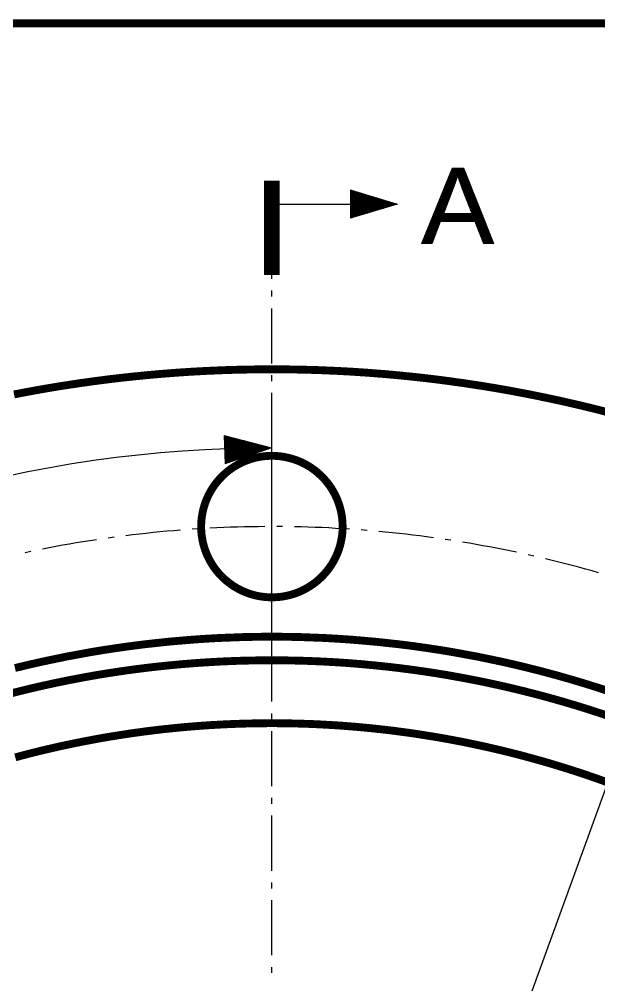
# Model space of a CAD drawing. Header units: millimetres. Extents: x 20 to 410, y 10 to 287.
# Drawn here: x 111.9 to 148.8, y 225.9 to 287.2 of the extents above; entities that cross this region are included whole.
import ezdxf

# ---------------------------------------------------------------- set-up
doc = ezdxf.new("R2010")
doc.units = ezdxf.units.MM
for name, color, linetype, lineweight in [('DUENN', 7, 'Continuous', 25), ('KANTEN', 7, 'Continuous', 50), ('MITTELLINIEN', 7, 'Continuous', 25), ('TEXT', 7, 'Continuous', 13)]:
    doc.layers.add(name, color=color, linetype=linetype, lineweight=lineweight)

msp = doc.modelspace()

# ---------------------------------------------------------------- linework, layer by layer
at = {"layer": 'DUENN', "lineweight": 13}
for p, q in [((133, 276.37), (133.1, 276.37)), ((133, 276.31), (133.3, 276.31)), ((133, 276.25), (133.5, 276.25)), ((133, 276.19), (133.7, 276.19)), ((133, 276.13), (133.9, 276.13)), ((133, 276.07), (134.1, 276.07)), ((133, 276.01), (134.3, 276.01)), ((133, 275.95), (134.5, 275.95)), ((133, 275.89), (134.7, 275.89)), ((133, 275.83), (134.9, 275.83)), ((133, 275.77), (135.1, 275.77)), ((133, 275.71), (135.3, 275.71)), ((133, 275.65), (135.5, 275.65)), ((133, 275.59), (135.7, 275.59)), ((133, 275.53), (135.9, 275.53)), ((133, 275.47), (135.9, 275.47)), ((133, 275.41), (135.7, 275.41)), ((133, 275.35), (135.5, 275.35)), ((133, 275.29), (135.3, 275.29)), ((133, 275.23), (135.1, 275.23)), ((133, 275.17), (134.9, 275.17)), ((133, 275.11), (134.7, 275.11)), ((133, 275.05), (134.5, 275.05)), ((133, 274.99), (134.3, 274.99)), ((133, 274.93), (134.1, 274.93)), ((133, 274.87), (133.9, 274.87)), ((133, 274.81), (133.7, 274.81)), ((133, 274.75), (133.5, 274.75)), ((133, 274.69), (133.3, 274.69)), ((133, 274.63), (133.1, 274.63)), ((124.971, 260.764), (125.08, 260.764)), ((124.973, 260.704), (125.31, 260.704)), ((124.975, 260.644), (125.539, 260.644)), ((124.977, 260.584), (125.768, 260.584)), ((124.979, 260.524), (125.997, 260.524)), ((124.982, 260.464), (126.227, 260.464)), ((124.984, 260.404), (126.456, 260.404)), ((124.986, 260.344), (126.685, 260.344)), ((124.988, 260.284), (126.914, 260.284)), ((124.99, 260.224), (127.144, 260.224)), ((124.992, 260.164), (127.373, 260.164)), ((124.994, 260.104), (127.602, 260.104)), ((124.997, 260.044), (127.832, 260.044)), ((124.999, 259.984), (127.953, 259.984)), ((125.001, 259.924), (127.776, 259.924)), ((125.003, 259.864), (127.599, 259.864)), ((125.005, 259.804), (127.422, 259.804)), ((125.007, 259.744), (127.245, 259.744)), ((125.009, 259.684), (127.068, 259.684)), ((125.011, 259.624), (126.892, 259.624)), ((125.014, 259.564), (126.715, 259.564)), ((125.016, 259.504), (126.538, 259.504)), ((125.018, 259.444), (126.361, 259.444)), ((125.02, 259.384), (126.184, 259.384)), ((125.022, 259.324), (126.007, 259.324)), ((125.024, 259.264), (125.83, 259.264)), ((125.026, 259.204), (125.653, 259.204)), ((125.029, 259.144), (125.476, 259.144)), ((125.031, 259.084), (125.299, 259.084)), ((125.033, 259.024), (125.122, 259.024))]:
    msp.add_line(p, q, dxfattribs=at)
for points in [[(136, 275.5), (133, 274.6), (133, 276.4), (136, 275.5)], [(128, 260), (125.034, 258.994), (124.97, 260.793), (128, 260)]]:
    msp.add_lwpolyline(points, close=True, dxfattribs=at)
at = {"layer": 'DUENN', "lineweight": 25}
for points in [[(127.7, 275.5), (136, 275.5)], [(140.826, 215.238), (162.544, 274.909)], [(128, 260), (126.58, 259.987), (125.161, 259.95), (123.742, 259.887), (122.325, 259.798), (120.91, 259.685), (119.497, 259.547), (118.086, 259.383), (116.679, 259.195), (115.275, 258.981), (113.875, 258.743), (112.48, 258.48), (111.089, 258.192)]]:
    msp.add_lwpolyline(points, dxfattribs=at)
at = {"layer": 'KANTEN', "lineweight": 50, "const_width": 0.5}
for points in [[(20, 10), (410, 10), (410, 287), (20, 287)], [(132.5, 255), (132.49, 255.301), (132.46, 255.6), (132.41, 255.896), (132.34, 256.189), (132.251, 256.476), (132.143, 256.757), (132.016, 257.03), (131.872, 257.293), (131.71, 257.547), (131.532, 257.789), (131.337, 258.019), (131.128, 258.235), (130.905, 258.436), (130.669, 258.623), (130.421, 258.793), (130.163, 258.946), (129.894, 259.082), (129.617, 259.199), (129.333, 259.298), (129.043, 259.377), (128.748, 259.437), (128.45, 259.477), (128.15, 259.497), (127.85, 259.497), (127.55, 259.477), (127.252, 259.437), (126.957, 259.377), (126.667, 259.298), (126.383, 259.199), (126.106, 259.082), (125.837, 258.946), (125.579, 258.793), (125.331, 258.623), (125.095, 258.436), (124.872, 258.235), (124.663, 258.019), (124.468, 257.789), (124.29, 257.547), (124.128, 257.293), (123.984, 257.03), (123.857, 256.757), (123.749, 256.476), (123.66, 256.189), (123.59, 255.896), (123.54, 255.6), (123.51, 255.301), (123.5, 255), (123.51, 254.699), (123.54, 254.4), (123.59, 254.104), (123.66, 253.811), (123.749, 253.524), (123.857, 253.243), (123.984, 252.97), (124.128, 252.707), (124.29, 252.453), (124.468, 252.211), (124.663, 251.981), (124.872, 251.765), (125.095, 251.564), (125.331, 251.377), (125.579, 251.207), (125.837, 251.054), (126.106, 250.918), (126.383, 250.801), (126.667, 250.702), (126.957, 250.623), (127.252, 250.563), (127.55, 250.523), (127.85, 250.503), (128.15, 250.503), (128.45, 250.523), (128.748, 250.563), (129.043, 250.623), (129.333, 250.702), (129.617, 250.801), (129.894, 250.918), (130.163, 251.054), (130.421, 251.207), (130.669, 251.377), (130.905, 251.564), (131.128, 251.765), (131.337, 251.981), (131.532, 252.211), (131.71, 252.453), (131.872, 252.707), (132.016, 252.97), (132.143, 253.243), (132.251, 253.524), (132.34, 253.811), (132.41, 254.104), (132.46, 254.4), (132.49, 254.699)]]:
    msp.add_lwpolyline(points, close=True, dxfattribs=at)
at = {"layer": 'KANTEN', "lineweight": 100, "const_width": 1}
msp.add_lwpolyline([(128, 271), (128, 277)], dxfattribs=at)
at = {"layer": 'KANTEN', "lineweight": 50, "const_width": 0.5}
for points in [[(149.371, 262.27), (148.499, 262.491), (147.624, 262.704), (146.454, 262.973), (145.575, 263.163), (144.399, 263.403), (143.22, 263.626), (142.333, 263.783), (141.445, 263.93), (140.259, 264.111), (139.07, 264.276), (138.177, 264.389), (137.283, 264.492), (136.089, 264.614), (135.192, 264.695), (133.996, 264.788), (133.098, 264.847), (132.199, 264.896), (131, 264.947), (130.1, 264.974), (128.9, 264.995), (128, 265), (127.1, 264.995), (125.9, 264.974), (125, 264.947), (123.801, 264.896), (122.902, 264.847), (122.004, 264.788), (120.808, 264.695), (119.911, 264.614), (118.717, 264.492), (117.823, 264.389), (116.93, 264.276), (115.741, 264.111), (114.555, 263.93), (113.667, 263.783), (112.78, 263.626), (111.601, 263.403)], [(149.526, 244.503), (148.67, 244.782), (147.811, 245.05), (146.948, 245.307), (146.082, 245.552), (145.213, 245.785), (144.341, 246.007), (143.466, 246.218), (142.588, 246.417), (141.119, 246.723), (139.644, 246.996), (138.756, 247.144), (137.866, 247.28), (136.975, 247.405), (136.082, 247.518), (134.591, 247.68), (133.096, 247.809), (132.198, 247.87), (131.299, 247.92), (129.8, 247.976), (128.9, 247.994), (128, 248), (127.1, 247.994), (126.2, 247.976), (124.701, 247.92), (123.802, 247.87), (122.904, 247.809), (121.409, 247.68), (119.918, 247.518), (119.025, 247.405), (118.134, 247.28), (117.244, 247.144), (116.356, 246.996), (114.881, 246.723), (113.412, 246.417), (112.534, 246.218), (111.659, 246.007)], [(149.802, 242.825), (148.949, 243.114), (148.092, 243.392), (147.232, 243.658), (146.368, 243.913), (145.791, 244.076), (144.921, 244.311), (144.049, 244.534), (143.174, 244.746), (142.296, 244.945), (141.415, 245.133), (140.826, 245.251), (139.942, 245.419), (139.055, 245.575), (138.462, 245.672), (137.572, 245.808), (136.978, 245.891), (136.084, 246.007), (135.488, 246.077), (134.593, 246.172), (133.696, 246.256), (132.798, 246.327), (132.2, 246.367), (131.3, 246.418), (130.401, 246.457), (129.801, 246.476), (128.9, 246.494), (128, 246.5), (127.1, 246.494), (126.199, 246.476), (125.599, 246.457), (124.7, 246.418), (123.8, 246.367), (123.202, 246.327), (122.304, 246.256), (121.407, 246.172), (120.512, 246.077), (119.916, 246.007), (119.32, 245.931), (118.428, 245.808), (117.538, 245.672), (116.945, 245.575), (116.058, 245.419), (115.174, 245.251), (114.291, 245.072), (113.411, 244.88), (112.534, 244.677), (111.951, 244.534), (111.079, 244.311)], [(149.752, 238.593), (148.905, 238.9), (148.054, 239.195), (147.485, 239.385), (146.913, 239.57), (146.053, 239.836), (145.477, 240.007), (144.611, 240.252), (144.031, 240.409), (143.159, 240.634), (142.576, 240.777), (141.698, 240.98), (141.112, 241.109), (140.23, 241.292), (139.345, 241.462), (138.754, 241.568), (138.162, 241.668), (137.273, 241.808), (136.678, 241.895), (135.786, 242.013), (135.19, 242.085), (134.294, 242.182), (133.397, 242.267), (132.5, 242.338), (131.9, 242.378), (131.001, 242.428), (130.401, 242.454), (129.501, 242.482), (128.6, 242.497), (128, 242.5), (127.4, 242.497), (126.499, 242.482), (125.599, 242.454), (124.999, 242.428), (124.1, 242.378), (123.5, 242.338), (122.603, 242.267), (122.005, 242.212), (121.109, 242.119), (120.512, 242.05), (119.917, 241.975), (119.024, 241.852), (118.134, 241.716), (117.541, 241.619), (116.95, 241.515), (116.065, 241.35), (115.476, 241.232), (114.595, 241.045), (113.716, 240.846), (113.132, 240.706), (112.55, 240.56), (111.679, 240.331)]]:
    msp.add_lwpolyline(points, dxfattribs=at)
at = {"layer": 'MITTELLINIEN', "lineweight": 25}
for points in [[(128, 270.75), (128, 271.167), (128, 271.583), (128, 272)], [(128, 269.625), (128, 270)], [(128, 265.375), (128, 265.812), (128, 266.25), (128, 266.688), (128, 267.125), (128, 267.562), (128, 268), (128, 268.438), (128, 268.875)], [(128, 264.25), (128, 264.625)], [(128, 260), (128, 260.438), (128, 260.875), (128, 261.312), (128, 261.75), (128, 262.188), (128, 262.625), (128, 263.062), (128, 263.5)], [(128, 262), (128, 262.375)], [(128, 257.75), (128, 258.188), (128, 258.625), (128, 259.062), (128, 259.5), (128, 259.938), (128, 260.375), (128, 260.812), (128, 261.25)], [(128, 258.875), (128, 259.25)], [(128, 254.625), (128, 255.062), (128, 255.5), (128, 255.938), (128, 256.375), (128, 256.812), (128, 257.25), (128, 257.688), (128, 258.125)], [(128, 256.625), (128, 257)], [(128, 252.375), (128, 252.812), (128, 253.25), (128, 253.688), (128, 254.125), (128, 254.562), (128, 255), (128, 255.438), (128, 255.875)], [(122.189, 254.773), (121.753, 254.739), (121.318, 254.699), (120.882, 254.66), (120.446, 254.617), (120.011, 254.571), (119.576, 254.525), (119.142, 254.473), (118.708, 254.42)], [(123.312, 254.851), (122.937, 254.829)], [(127.559, 254.998), (127.121, 254.993), (126.684, 254.987), (126.246, 254.978), (125.809, 254.966), (125.372, 254.954), (124.934, 254.935), (124.497, 254.916), (124.06, 254.896)], [(128.683, 254.996), (128.309, 254.997)], [(132.93, 254.836), (132.493, 254.865), (132.056, 254.888), (131.62, 254.911), (131.183, 254.932), (130.745, 254.947), (130.308, 254.963), (129.871, 254.975), (129.433, 254.984)], [(134.052, 254.753), (133.678, 254.784)], [(116.85, 254.165), (116.418, 254.098), (115.985, 254.031), (115.554, 253.958), (115.123, 253.884), (114.692, 253.809), (114.262, 253.729), (113.832, 253.648), (113.402, 253.564)], [(117.964, 254.324), (117.592, 254.272)], [(138.276, 254.292), (137.842, 254.349), (137.409, 254.406), (136.974, 254.46), (136.54, 254.51), (136.105, 254.56), (135.67, 254.605), (135.235, 254.648), (134.799, 254.691)], [(139.389, 254.13), (139.018, 254.184)], [(128, 253.5), (128, 253.875)], [(143.569, 253.364), (143.141, 253.454), (142.712, 253.541), (142.283, 253.625), (141.854, 253.709), (141.423, 253.787), (140.992, 253.864), (140.562, 253.94), (140.13, 254.01)], [(112.667, 253.415), (112.301, 253.337)], [(144.668, 253.122), (144.302, 253.206)], [(148.783, 252.062), (148.362, 252.181), (147.94, 252.298), (147.519, 252.415), (147.096, 252.526), (146.672, 252.637), (146.248, 252.745), (145.823, 252.849), (145.399, 252.953)], [(128, 249.25), (128, 249.688), (128, 250.125), (128, 250.562), (128, 251), (128, 251.438), (128, 251.875), (128, 252.312), (128, 252.75)], [(128, 251.25), (128, 251.625)], [(128, 247), (128, 247.5), (128, 248), (128, 248.5), (128, 249), (128, 249.5), (128, 250), (128, 250.5)], [(128, 248.125), (128, 248.5)], [(128, 243.875), (128, 244.312), (128, 244.75), (128, 245.188), (128, 245.625), (128, 246.062), (128, 246.5), (128, 246.938), (128, 247.375)], [(128, 242.75), (128, 243.125)], [(128, 238.5), (128, 238.938), (128, 239.375), (128, 239.812), (128, 240.25), (128, 240.688), (128, 241.125), (128, 241.562), (128, 242)], [(128, 237.375), (128, 237.75)], [(128, 233.125), (128, 233.562), (128, 234), (128, 234.438), (128, 234.875), (128, 235.312), (128, 235.75), (128, 236.188), (128, 236.625)], [(128, 232), (128, 232.375)], [(128, 227.75), (128, 228.188), (128, 228.625), (128, 229.062), (128, 229.5), (128, 229.938), (128, 230.375), (128, 230.812), (128, 231.25)], [(128, 226.625), (128, 227)]]:
    msp.add_lwpolyline(points, dxfattribs=at)
at = {"layer": 'TEXT', "lineweight": 13}
for p, q in [((139.313, 277.41), (140.347, 277.41)), ((139.337, 277.47), (140.323, 277.47)), ((139.362, 277.53), (140.299, 277.53)), ((139.386, 277.59), (140.275, 277.59)), ((139.411, 277.65), (140.251, 277.65)), ((139.435, 277.71), (140.227, 277.71)), ((139.46, 277.77), (140.203, 277.77)), ((139.068, 276.81), (139.664, 276.81)), ((139.093, 276.87), (139.686, 276.87)), ((139.117, 276.93), (139.706, 276.93)), ((139.142, 276.99), (139.725, 276.99)), ((139.166, 277.05), (139.745, 277.05)), ((139.191, 277.11), (139.765, 277.11)), ((139.215, 277.17), (139.785, 277.17)), ((139.24, 277.23), (139.804, 277.23)), ((139.264, 277.29), (140.395, 277.29)), ((139.288, 277.35), (140.371, 277.35)), ((139.842, 277.23), (140.42, 277.23)), ((139.862, 277.17), (140.444, 277.17)), ((139.881, 277.11), (140.468, 277.11)), ((139.901, 277.05), (140.492, 277.05)), ((139.92, 276.99), (140.516, 276.99)), ((139.941, 276.93), (140.54, 276.93)), ((139.961, 276.87), (140.564, 276.87)), ((139.982, 276.81), (140.588, 276.81)), ((138.823, 276.21), (139.439, 276.21)), ((138.848, 276.27), (139.462, 276.27)), ((138.872, 276.33), (139.486, 276.33)), ((138.897, 276.39), (139.509, 276.39)), ((138.921, 276.45), (139.532, 276.45)), ((138.946, 276.51), (139.555, 276.51)), ((138.97, 276.57), (139.577, 276.57)), ((138.995, 276.63), (139.598, 276.63)), ((139.019, 276.69), (139.62, 276.69)), ((139.044, 276.75), (139.642, 276.75)), ((140.002, 276.75), (140.612, 276.75)), ((140.024, 276.69), (140.636, 276.69)), ((140.047, 276.63), (140.66, 276.63)), ((140.07, 276.57), (140.685, 276.57)), ((140.092, 276.51), (140.709, 276.51)), ((140.115, 276.45), (140.733, 276.45)), ((140.139, 276.39), (140.757, 276.39)), ((140.162, 276.33), (140.781, 276.33)), ((140.185, 276.27), (140.805, 276.27)), ((140.209, 276.21), (140.829, 276.21)), ((138.579, 275.61), (139.206, 275.61)), ((138.603, 275.67), (139.229, 275.67)), ((138.628, 275.73), (139.253, 275.73)), ((138.652, 275.79), (139.276, 275.79)), ((138.677, 275.85), (139.299, 275.85)), ((138.701, 275.91), (139.323, 275.91)), ((138.726, 275.97), (139.346, 275.97)), ((138.75, 276.03), (139.369, 276.03)), ((138.775, 276.09), (139.393, 276.09)), ((138.799, 276.15), (139.416, 276.15)), ((140.232, 276.15), (140.853, 276.15)), ((140.256, 276.09), (140.877, 276.09)), ((140.279, 276.03), (140.901, 276.03)), ((140.302, 275.97), (140.925, 275.97)), ((140.326, 275.91), (140.95, 275.91)), ((140.349, 275.85), (140.974, 275.85)), ((140.372, 275.79), (140.998, 275.79)), ((140.396, 275.73), (141.022, 275.73)), ((140.419, 275.67), (141.046, 275.67)), ((140.443, 275.61), (141.07, 275.61)), ((138.334, 275.01), (138.973, 275.01)), ((138.358, 275.07), (138.996, 275.07)), ((138.383, 275.13), (139.02, 275.13)), ((138.407, 275.19), (139.043, 275.19)), ((138.432, 275.25), (139.066, 275.25)), ((138.456, 275.31), (139.09, 275.31)), ((138.481, 275.37), (139.113, 275.37)), ((138.505, 275.43), (139.136, 275.43)), ((138.53, 275.49), (139.16, 275.49)), ((138.554, 275.55), (139.183, 275.55)), ((140.466, 275.55), (141.094, 275.55)), ((140.489, 275.49), (141.118, 275.49)), ((140.513, 275.43), (141.142, 275.43)), ((140.536, 275.37), (141.166, 275.37)), ((140.559, 275.31), (141.19, 275.31)), ((140.583, 275.25), (141.215, 275.25)), ((140.606, 275.19), (141.239, 275.19)), ((140.63, 275.13), (141.263, 275.13)), ((140.653, 275.07), (141.287, 275.07)), ((140.676, 275.01), (141.311, 275.01)), ((138.065, 274.35), (138.716, 274.35)), ((138.089, 274.41), (141.552, 274.41)), ((138.114, 274.47), (141.528, 274.47)), ((138.138, 274.53), (141.504, 274.53)), ((138.163, 274.59), (141.48, 274.59)), ((138.187, 274.65), (141.456, 274.65)), ((138.212, 274.71), (141.431, 274.71)), ((138.236, 274.77), (141.407, 274.77)), ((138.261, 274.83), (141.383, 274.83)), ((138.285, 274.89), (141.359, 274.89)), ((138.31, 274.95), (138.95, 274.95)), ((140.7, 274.95), (141.335, 274.95)), ((140.93, 274.35), (141.576, 274.35)), ((137.82, 273.75), (138.48, 273.75)), ((137.845, 273.81), (138.504, 273.81)), ((137.869, 273.87), (138.527, 273.87)), ((137.893, 273.93), (138.551, 273.93)), ((137.918, 273.99), (138.574, 273.99)), ((137.942, 274.05), (138.598, 274.05)), ((137.967, 274.11), (138.622, 274.11)), ((137.991, 274.17), (138.645, 274.17)), ((138.016, 274.23), (138.669, 274.23)), ((138.04, 274.29), (138.692, 274.29)), ((140.953, 274.29), (141.6, 274.29)), ((140.977, 274.23), (141.624, 274.23)), ((141, 274.17), (141.648, 274.17)), ((141.024, 274.11), (141.672, 274.11)), ((141.047, 274.05), (141.696, 274.05)), ((141.071, 273.99), (141.721, 273.99)), ((141.094, 273.93), (141.745, 273.93)), ((141.117, 273.87), (141.769, 273.87)), ((141.141, 273.81), (141.793, 273.81)), ((141.164, 273.75), (141.817, 273.75)), ((137.575, 273.15), (138.244, 273.15)), ((137.6, 273.21), (138.267, 273.21)), ((137.624, 273.27), (138.291, 273.27)), ((137.649, 273.33), (138.315, 273.33)), ((137.673, 273.39), (138.338, 273.39)), ((137.698, 273.45), (138.362, 273.45)), ((137.722, 273.51), (138.385, 273.51)), ((137.747, 273.57), (138.409, 273.57)), ((137.771, 273.63), (138.433, 273.63)), ((137.796, 273.69), (138.456, 273.69)), ((141.188, 273.69), (141.841, 273.69)), ((141.211, 273.63), (141.865, 273.63)), ((141.235, 273.57), (141.889, 273.57)), ((141.258, 273.51), (141.913, 273.51)), ((141.282, 273.45), (141.937, 273.45)), ((141.305, 273.39), (141.961, 273.39)), ((141.328, 273.33), (141.986, 273.33)), ((141.352, 273.27), (142.01, 273.27)), ((141.375, 273.21), (142.034, 273.21)), ((141.399, 273.15), (142.058, 273.15)), ((137.526, 273.03), (138.196, 273.03)), ((137.551, 273.09), (138.22, 273.09)), ((141.422, 273.09), (142.082, 273.09)), ((141.446, 273.03), (142.106, 273.03))]:
    msp.add_line(p, q, dxfattribs=at)
for points in [[(140.911, 274.398), (138.735, 274.398), (138.185, 273), (137.514, 273), (139.463, 277.778), (140.2, 277.778), (142.118, 273), (141.457, 273), (140.911, 274.398)], [(139.793, 277.195), (139.687, 276.873), (139.541, 276.472), (138.931, 274.902), (140.718, 274.902), (140.104, 276.479), (140.009, 276.728), (139.914, 277.008), (139.823, 277.289), (139.793, 277.195)]]:
    msp.add_lwpolyline(points, close=True, dxfattribs=at)

doc.saveas('drawing.dxf')
